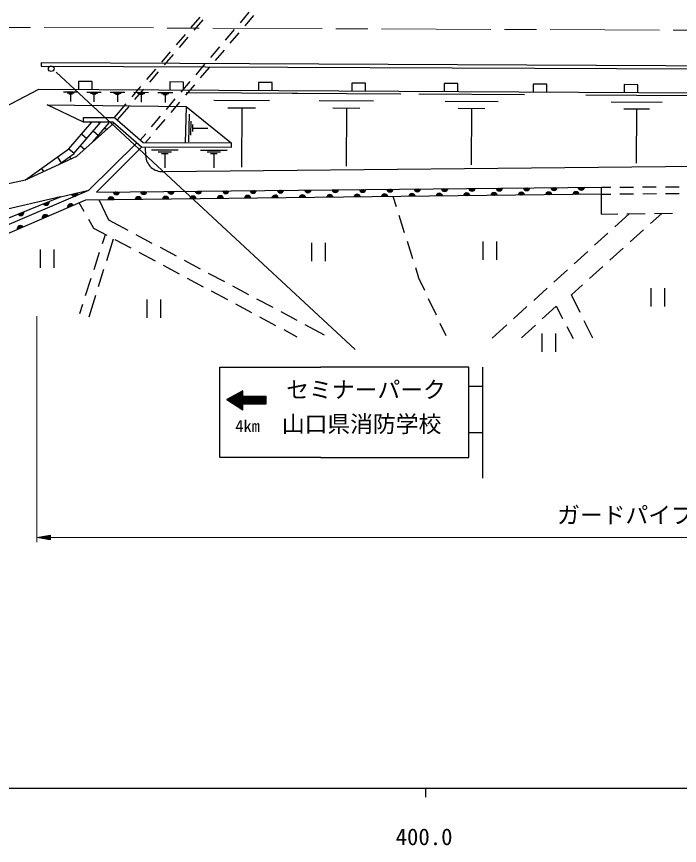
# Model space of a CAD drawing. Units: millimetres, scale not verified. Extents: x 40000 to 680000, y 20000 to 380000.
# Drawn here: x 427152 to 499847, y 198715 to 289641 of the extents above; entities that cross this region are included whole.
import ezdxf
from ezdxf.enums import TextEntityAlignment as Align

# ---------------------------------------------------------------- set-up
doc = ezdxf.new("R2010")
doc.units = ezdxf.units.MM
doc.header["$LTSCALE"] = 1000
doc.linetypes.add('CHAIN', pattern=[18.5, 12, -1.5, 3.5, -1.5])
for name, color, linetype, lineweight in [('M-BGD', 7, 'Continuous', 25), ('M-BMK', 2, 'CHAIN', 13), ('M-STR-HTXT', 7, 'Continuous', 13), ('M-STR-STRC', 7, 'Continuous', 25), ('M-STR-STRD', 7, 'Continuous', 25), ('M-TTL-BAND', 7, 'Continuous', 25)]:
    doc.layers.add(name, color=color, linetype=linetype, lineweight=lineweight)
doc.styles.add('ＭＳ ゴシック', font='')
doc.styles.get('ＭＳ ゴシック').set_extended_font_data('MS Gothic')

msp = doc.modelspace()

# ---------------------------------------------------------------- hatches: boundary and pattern name
at = {"layer": 'M-STR-STRC'}
h = msp.add_hatch(dxfattribs=at)
h.set_pattern_fill('USER', color=256, style=0, pattern_type=2)
h.set_pattern_definition([(137.12185, (421429, 742740), (-54.1302, -58.29559), []), (227.12185, (421429, 742740), (58.29851, -54.13291), [])])
h.paths.add_polyline_path([(451969, 247957), (451963, 248589), (450193, 247634), (451967, 246495), (451971, 247166), (454541, 247163), (454543, 247945)])

# ---------------------------------------------------------------- linework, layer by layer
at = {"layer": 'M-BGD'}
for p, q in [((451700, 288966), (452674, 290107)), ((446310, 288430), (447284, 289571)), ((446626, 288161), (447600, 289302)), ((452210, 288628), (453184, 289769)), ((444688, 286528), (445661, 287669)), ((445004, 286258), (445977, 287400)), ((450077, 287065), (451051, 288206)), ((450587, 286727), (451561, 287868)), ((443065, 284626), (444039, 285767)), ((448454, 285163), (449428, 286304)), ((448964, 284825), (449938, 285966)), ((443381, 284356), (444355, 285498)), ((441443, 282724), (442417, 283865)), ((446831, 283262), (447805, 284403)), ((447341, 282924), (448315, 284065)), ((441759, 282454), (442732, 283596)), ((439821, 280822), (440794, 281963)), ((445208, 281360), (446182, 282501)), ((445718, 281022), (446692, 282163)), ((432308, 281378), (433863, 281369)), ((432696, 281273), (433474, 281268)), ((432890, 281168), (433279, 281165)), ((433084, 281167), (433080, 280337)), ((434851, 281364), (436430, 281355)), ((435245, 281256), (436035, 281252)), ((435442, 281150), (435837, 281147)), ((435639, 281149), (435635, 280306)), ((437418, 281349), (439022, 281340)), ((437818, 281240), (438620, 281235)), ((438018, 281131), (438419, 281129)), ((438219, 281130), (438214, 280275)), ((440009, 281334), (441638, 281324)), ((440137, 280552), (441110, 281693)), ((440416, 281223), (441230, 281218)), ((440619, 281113), (441026, 281111)), ((440823, 281112), (440817, 280243)), ((442626, 281319), (444279, 281309)), ((443038, 281206), (443865, 281201)), ((443244, 281095), (443658, 281092)), ((443451, 281093), (443446, 280212)), ((445750, 281301), (457953, 281230)), ((457362, 281233), (469297, 281164)), ((471251, 281153), (482865, 281086)), ((489568, 281047), (500759, 280982)), ((437900, 278570), (439172, 280061)), ((443585, 279459), (444559, 280600)), ((444095, 279121), (445069, 280262)), ((448796, 280469), (454898, 280434)), ((460341, 280420), (466309, 280386)), ((474150, 280362), (479957, 280328)), ((492362, 280284), (497957, 280252)), ((438216, 278300), (439488, 279791)), ((445742, 279784), (445635, 275805)), ((450317, 279647), (453368, 279629)), ((451842, 279638), (451805, 273130)), ((461829, 279616), (464812, 279599)), ((463320, 279607), (463284, 273242)), ((475597, 279579), (478501, 279562)), ((477049, 279571), (477013, 273376)), ((493756, 279530), (496554, 279514)), ((495155, 279522), (495121, 273554)), ((441962, 277557), (442936, 278698)), ((442472, 277219), (443446, 278360)), ((446054, 275882), (446110, 278940)), ((433443, 274620), (436341, 278021)), ((435518, 275899), (437295, 277983)), ((436121, 278030), (436253, 277917)), ((436824, 277430), (437036, 277250)), ((446272, 276643), (446300, 278172)), ((446483, 277021), (446497, 277786)), ((446490, 277404), (448120, 277404)), ((434287, 276767), (434858, 276281)), ((435555, 277099), (436126, 276612)), ((440718, 276099), (441313, 276796)), ((441275, 275817), (441823, 276459)), ((435061, 270599), (440328, 275776)), ((431786, 273419), (433454, 274610)), ((432893, 275131), (433463, 274644)), ((434161, 275462), (434604, 275085)), ((435905, 270388), (440808, 275278)), ((441317, 274357), (441305, 275317)), ((441938, 275016), (444883, 275007)), ((442674, 274817), (444146, 274813)), ((443041, 274620), (443778, 274618)), ((443409, 274619), (443405, 273048)), ((447306, 275000), (450251, 274992)), ((448041, 274802), (449514, 274797)), ((448409, 274604), (449145, 274602)), ((448777, 274603), (448773, 273032)), ((431624, 274225), (432060, 273614)), ((432934, 274239), (433090, 274022)), ((443229, 272646), (569831, 273885)), ((429874, 272975), (430110, 272644)), ((498309, 270958), (499809, 270965)), ((416119, 262541), (435061, 270599)), ((491298, 270161), (434717, 269518)), ((435905, 270388), (491291, 270926)), ((491291, 270926), (492309, 270931)), ((491291, 267971), (491291, 270926)), ((491298, 270161), (492317, 270171)), ((493309, 270935), (494809, 270942)), ((493317, 270181), (494817, 270196)), ((495809, 270947), (497309, 270954)), ((495817, 270207), (497317, 270222)), ((498317, 270232), (499817, 270247)), ((431978, 269879), (393836, 260971)), ((434717, 269518), (417632, 262111)), ((434575, 268244), (434017, 269215)), ((437261, 267306), (436203, 269535)), ((468809, 268767), (468449, 269901)), ((435632, 266406), (435073, 267377)), ((469714, 265907), (469110, 267814)), ((491291, 267971), (493098, 267991)), ((492752, 266565), (494340, 268006)), ((494098, 268003), (496098, 268026)), ((496662, 266928), (497902, 268047)), ((497098, 268037), (499098, 268060)), ((439388, 266173), (437261, 267306)), ((437080, 265631), (435632, 266406)), ((436570, 264739), (436892, 265732)), ((442036, 264763), (440270, 265703)), ((490530, 264550), (492012, 265893)), ((494434, 264919), (495919, 266258)), ((437035, 262880), (437780, 265257)), ((439726, 264217), (437962, 265160)), ((459487, 264825), (459487, 262825)), ((460987, 264825), (460987, 262825)), ((470620, 263047), (470016, 264954)), ((478285, 264950), (478285, 262950)), ((479785, 264950), (479785, 262950)), ((429733, 264078), (429733, 262078)), ((431233, 264078), (431233, 262078)), ((435647, 261885), (436263, 263787)), ((442372, 262802), (440608, 263745)), ((444684, 263353), (442918, 264293)), ((488308, 262534), (489790, 263878)), ((492206, 262909), (493691, 264249)), ((447331, 261943), (445566, 262883)), ((436139, 260017), (436736, 261926)), ((445017, 261388), (443253, 262331)), ((471281, 260959), (470922, 262094)), ((489979, 260900), (491464, 262239)), ((449979, 260532), (448214, 261472)), ((471921, 259597), (471281, 260959)), ((486086, 260519), (487568, 261862)), ((434724, 259030), (435339, 260933)), ((447663, 259973), (445899, 260916)), ((452627, 259122), (450862, 260062)), ((487996, 259112), (489236, 260230)), ((450309, 258559), (448545, 259502)), ((483864, 258503), (485346, 259847)), ((496710, 259846), (496710, 257846)), ((498210, 259846), (498210, 257846)), ((435095, 256686), (435840, 259063)), ((441435, 258601), (441435, 256601)), ((442935, 258601), (442935, 256601)), ((455275, 257712), (453510, 258652)), ((473196, 256881), (472346, 258691)), ((488945, 257177), (487996, 259112)), ((434095, 257086), (434416, 258079)), ((452954, 257145), (451190, 258088)), ((481642, 256488), (483123, 257831)), ((484806, 256477), (486340, 257873)), ((486340, 257873), (487038, 256537)), ((455600, 255730), (453836, 256673)), ((457923, 256301), (456158, 257242)), ((460932, 254699), (458805, 255831)), ((474261, 254613), (473621, 255976)), ((479313, 254375), (480901, 255816)), ((482533, 254406), (484067, 255803)), ((487500, 255650), (488197, 254314)), ((490333, 254344), (489385, 256279)), ((457931, 254484), (456482, 255259)), ((484758, 254866), (484758, 252866)), ((486258, 254866), (486258, 252866))]:
    msp.add_line(p, q, dxfattribs=at)
for points in [[(435449, 281660), (435454, 282514), (433954, 282523), (433949, 281669)], [(445458, 281602), (445463, 282456), (443963, 282465), (443958, 281611)], [(455184, 281546), (455189, 282400), (453688, 282409), (453683, 281555)], [(465426, 281487), (465431, 282341), (463930, 282349), (463925, 281495)], [(475533, 281428), (475538, 282282), (474037, 282291), (474033, 281437)], [(485295, 281371), (485300, 282226), (483800, 282234), (483795, 281380)], [(495279, 281314), (495284, 282168), (493783, 282176), (493779, 281322)], [(398524, 265402), (429601, 281694), (501969, 281275), (502322, 281273), (543279, 281020), (543643, 281021), (569882, 280815)], [(434477, 278055), (430489, 279969), (445742, 279784), (450684, 275791)], [(398524, 265402), (428124, 271726), (433755, 274330), (437835, 277961)], [(428124, 271726), (432893, 275131), (435388, 278059)], [(414926, 262972), (431978, 269879), (435061, 270599)]]:
    msp.add_lwpolyline(points, dxfattribs=at)
msp.add_lwpolyline([(450684, 275791), (450683, 275291), (440850, 275319), (437713, 278069), (434477, 278055), (434475, 278555), (437900, 278570), (441038, 275818)], close=True, dxfattribs=at)
for centre, radius, start, end in [((443107, 274433), 1792, 182.42758, 273.90952), ((433507, 270291), 354, 201.94328, 4.34846), ((433507, 270291), 283, 204.16732, 2.12442), ((433507, 270291), 212, 207.91365, 358.3781), ((433507, 270291), 142, 215.62538, 350.66637), ((433507, 270291), 100, 225.94304, 340.34871), ((433507, 270291), 100, 225.94304, 340.34871), ((438098, 270464), 354, 189.35375, 351.75892), ((438098, 270464), 283, 191.57778, 349.53489), ((438098, 270464), 212, 195.32411, 345.78856), ((438098, 270464), 142, 203.03584, 338.07683), ((438098, 270464), 100, 213.3535, 327.75917), ((438098, 270464), 100, 213.3535, 327.75917), ((441098, 270493), 354, 189.35375, 351.75892), ((441098, 270493), 283, 191.57778, 349.53489), ((441098, 270493), 212, 195.32411, 345.78856), ((441098, 270493), 142, 203.03584, 338.07683), ((441098, 270493), 100, 213.3535, 327.75917), ((441098, 270493), 100, 213.3535, 327.75917), ((444098, 270522), 354, 189.35375, 351.75892), ((444098, 270522), 283, 191.57778, 349.53489), ((444098, 270522), 212, 195.32411, 345.78856), ((444098, 270522), 142, 203.03584, 338.07683), ((444098, 270522), 100, 213.3535, 327.75917), ((444098, 270522), 100, 213.3535, 327.75917), ((447098, 270551), 354, 189.35375, 351.75892), ((447098, 270551), 283, 191.57778, 349.53489), ((447098, 270551), 212, 195.32411, 345.78856), ((447098, 270551), 142, 203.03584, 338.07683), ((447098, 270551), 100, 213.3535, 327.75917), ((447098, 270551), 100, 213.3535, 327.75917), ((450098, 270580), 354, 189.35375, 351.75892), ((450098, 270580), 283, 191.57778, 349.53489), ((450098, 270580), 212, 195.32411, 345.78856), ((450098, 270580), 142, 203.03584, 338.07683), ((450098, 270580), 100, 213.3535, 327.75917), ((450098, 270580), 100, 213.3535, 327.75917), ((453098, 270610), 354, 189.35375, 351.75892), ((453098, 270610), 283, 191.57778, 349.53489), ((453098, 270610), 212, 195.32411, 345.78856), ((453098, 270610), 142, 203.03584, 338.07683), ((453098, 270610), 100, 213.3535, 327.75917), ((453098, 270610), 100, 213.3535, 327.75917), ((455509, 269700), 354, 9.44794, 171.85312), ((456097, 270639), 354, 189.35375, 351.75892), ((456097, 270639), 283, 191.57778, 349.53489), ((456097, 270639), 212, 195.32411, 345.78856), ((456097, 270639), 142, 203.03584, 338.07683), ((456097, 270639), 100, 213.3535, 327.75917), ((456097, 270639), 100, 213.3535, 327.75917), ((458509, 269734), 354, 9.44794, 171.85312), ((459097, 270668), 354, 189.35375, 351.75892), ((459097, 270668), 283, 191.57778, 349.53489), ((459097, 270668), 212, 195.32411, 345.78856), ((459097, 270668), 142, 203.03584, 338.07683), ((459097, 270668), 100, 213.3535, 327.75917), ((459097, 270668), 100, 213.3535, 327.75917), ((461508, 269768), 354, 9.44794, 171.85312), ((461508, 269768), 283, 11.67198, 169.62908), ((462097, 270697), 354, 189.35375, 351.75892), ((462097, 270697), 283, 191.57778, 349.53489), ((462097, 270697), 212, 195.32411, 345.78856), ((462097, 270697), 142, 203.03584, 338.07683), ((462097, 270697), 100, 213.3535, 327.75917), ((462097, 270697), 100, 213.3535, 327.75917), ((464508, 269802), 354, 9.44794, 171.85312), ((464508, 269802), 283, 11.67198, 169.62908), ((465097, 270726), 354, 189.35375, 351.75892), ((465097, 270726), 283, 191.57778, 349.53489), ((465097, 270726), 212, 195.32411, 345.78856), ((465097, 270726), 142, 203.03584, 338.07683), ((465097, 270726), 100, 213.3535, 327.75917), ((465097, 270726), 100, 213.3535, 327.75917), ((467508, 269836), 354, 9.44794, 171.85312), ((467508, 269836), 283, 11.67198, 169.62908), ((468097, 270755), 354, 189.35375, 351.75892), ((468097, 270755), 283, 191.57778, 349.53489), ((468097, 270755), 212, 195.32411, 345.78856), ((468097, 270755), 142, 203.03584, 338.07683), ((468097, 270755), 100, 213.3535, 327.75917), ((468097, 270755), 100, 213.3535, 327.75917), ((470508, 269871), 354, 9.44794, 171.85312), ((470508, 269871), 283, 11.67198, 169.62908), ((470508, 269871), 212, 15.41831, 165.88276), ((471097, 270784), 354, 189.35375, 351.75892), ((471097, 270784), 283, 191.57778, 349.53489), ((471097, 270784), 212, 195.32411, 345.78856), ((471097, 270784), 142, 203.03584, 338.07683), ((471097, 270784), 100, 213.3535, 327.75917), ((471097, 270784), 100, 213.3535, 327.75917), ((473508, 269905), 354, 9.44794, 171.85312), ((473508, 269905), 283, 11.67198, 169.62908), ((473508, 269905), 212, 15.41831, 165.88276), ((474097, 270813), 354, 189.35375, 351.75892), ((474097, 270813), 283, 191.57778, 349.53489), ((474097, 270813), 212, 195.32411, 345.78856), ((474097, 270813), 142, 203.03584, 338.07683), ((474097, 270813), 100, 213.3535, 327.75917), ((474097, 270813), 100, 213.3535, 327.75917), ((476507, 269939), 354, 9.44794, 171.85312), ((476507, 269939), 283, 11.67198, 169.62908), ((476507, 269939), 212, 15.41831, 165.88276), ((476507, 269939), 142, 23.13004, 158.17103), ((477096, 270843), 354, 189.35375, 351.75892), ((477096, 270843), 283, 191.57778, 349.53489), ((477096, 270843), 212, 195.32411, 345.78856), ((477096, 270843), 142, 203.03584, 338.07683), ((477096, 270843), 100, 213.3535, 327.75917), ((477096, 270843), 100, 213.3535, 327.75917), ((479507, 269973), 354, 9.44794, 171.85312), ((479507, 269973), 283, 11.67198, 169.62908), ((479507, 269973), 212, 15.41831, 165.88276), ((479507, 269973), 142, 23.13004, 158.17103), ((479507, 269973), 100, 33.4477, 147.85337), ((479507, 269973), 100, 33.4477, 147.85337), ((480096, 270872), 354, 189.35375, 351.75892), ((480096, 270872), 283, 191.57778, 349.53489), ((480096, 270872), 212, 195.32411, 345.78856), ((480096, 270872), 142, 203.03584, 338.07683), ((480096, 270872), 100, 213.3535, 327.75917), ((480096, 270872), 100, 213.3535, 327.75917), ((482507, 270007), 354, 9.44794, 171.85312), ((482507, 270007), 283, 11.67198, 169.62908), ((482507, 270007), 212, 15.41831, 165.88276), ((482507, 270007), 142, 23.13004, 158.17103), ((482507, 270007), 100, 33.4477, 147.85337), ((482507, 270007), 100, 33.4477, 147.85337), ((483096, 270901), 354, 189.35375, 351.75892), ((483096, 270901), 283, 191.57778, 349.53489), ((483096, 270901), 212, 195.32411, 345.78856), ((483096, 270901), 142, 203.03584, 338.07683), ((483096, 270901), 100, 213.3535, 327.75917), ((483096, 270901), 100, 213.3535, 327.75917), ((485507, 270041), 354, 9.44794, 171.85312), ((485507, 270041), 283, 11.67198, 169.62908), ((485507, 270041), 212, 15.41831, 165.88276), ((485507, 270041), 142, 23.13004, 158.17103), ((485507, 270041), 100, 33.4477, 147.85337), ((485507, 270041), 100, 33.4477, 147.85337), ((486096, 270930), 354, 189.35375, 351.75892), ((486096, 270930), 283, 191.57778, 349.53489), ((486096, 270930), 212, 195.32411, 345.78856), ((486096, 270930), 142, 203.03584, 338.07683), ((486096, 270930), 100, 213.3535, 327.75917), ((486096, 270930), 100, 213.3535, 327.75917), ((488507, 270075), 354, 9.44794, 171.85312), ((488507, 270075), 283, 11.67198, 169.62908), ((488507, 270075), 212, 15.41831, 165.88276), ((488507, 270075), 142, 23.13004, 158.17103), ((488507, 270075), 100, 33.4477, 147.85337), ((488507, 270075), 100, 33.4477, 147.85337), ((489096, 270959), 354, 189.35375, 351.75892), ((489096, 270959), 283, 191.57778, 349.53489), ((489096, 270959), 212, 195.32411, 345.78856), ((489096, 270959), 142, 203.03584, 338.07683), ((489096, 270959), 100, 213.3535, 327.75917), ((489096, 270959), 100, 213.3535, 327.75917), ((430383, 269291), 354, 210.84567, 13.25085), ((430383, 269291), 283, 213.06971, 11.02681), ((430383, 269291), 212, 216.81604, 7.28049), ((430383, 269291), 142, 224.52777, 359.56876), ((430383, 269291), 100, 234.84543, 349.2511), ((430383, 269291), 100, 234.84543, 349.2511), ((437510, 269496), 354, 9.44794, 171.85312), ((437510, 269496), 283, 11.67198, 169.62908), ((437510, 269496), 212, 15.41831, 165.88276), ((437510, 269496), 142, 23.13004, 158.17103), ((437510, 269496), 100, 33.4477, 147.85337), ((437510, 269496), 100, 33.4477, 147.85337), ((440510, 269530), 354, 9.44794, 171.85312), ((440510, 269530), 283, 11.67198, 169.62908), ((440510, 269530), 212, 15.41831, 165.88276), ((440510, 269530), 142, 23.13004, 158.17103), ((440510, 269530), 100, 33.4477, 147.85337), ((440510, 269530), 100, 33.4477, 147.85337), ((443510, 269564), 354, 9.44794, 171.85312), ((443510, 269564), 283, 11.67198, 169.62908), ((443510, 269564), 212, 15.41831, 165.88276), ((443510, 269564), 142, 23.13004, 158.17103), ((443510, 269564), 100, 33.4477, 147.85337), ((443510, 269564), 100, 33.4477, 147.85337), ((446509, 269598), 354, 9.44794, 171.85312), ((446509, 269598), 283, 11.67198, 169.62908), ((446509, 269598), 212, 15.41831, 165.88276), ((446509, 269598), 142, 23.13004, 158.17103), ((446509, 269598), 100, 33.4477, 147.85337), ((446509, 269598), 100, 33.4477, 147.85337), ((449509, 269632), 354, 9.44794, 171.85312), ((449509, 269632), 283, 11.67198, 169.62908), ((449509, 269632), 212, 15.41831, 165.88276), ((449509, 269632), 142, 23.13004, 158.17103), ((449509, 269632), 100, 33.4477, 147.85337), ((449509, 269632), 100, 33.4477, 147.85337), ((452509, 269666), 354, 9.44794, 171.85312), ((452509, 269666), 283, 11.67198, 169.62908), ((452509, 269666), 212, 15.41831, 165.88276), ((452509, 269666), 142, 23.13004, 158.17103), ((452509, 269666), 100, 33.4477, 147.85337), ((452509, 269666), 100, 33.4477, 147.85337), ((455509, 269700), 283, 11.67198, 169.62908), ((455509, 269700), 212, 15.41831, 165.88276), ((455509, 269700), 142, 23.13004, 158.17103), ((455509, 269700), 100, 33.4477, 147.85337), ((455509, 269700), 100, 33.4477, 147.85337), ((458509, 269734), 283, 11.67198, 169.62908), ((458509, 269734), 212, 15.41831, 165.88276), ((458509, 269734), 142, 23.13004, 158.17103), ((458509, 269734), 100, 33.4477, 147.85337), ((458509, 269734), 100, 33.4477, 147.85337), ((461508, 269768), 212, 15.41831, 165.88276), ((461508, 269768), 142, 23.13004, 158.17103), ((461508, 269768), 100, 33.4477, 147.85337), ((461508, 269768), 100, 33.4477, 147.85337), ((464508, 269802), 212, 15.41831, 165.88276), ((464508, 269802), 142, 23.13004, 158.17103), ((464508, 269802), 100, 33.4477, 147.85337), ((464508, 269802), 100, 33.4477, 147.85337), ((467508, 269836), 212, 15.41831, 165.88276), ((467508, 269836), 142, 23.13004, 158.17103), ((467508, 269836), 100, 33.4477, 147.85337), ((467508, 269836), 100, 33.4477, 147.85337), ((470508, 269871), 142, 23.13004, 158.17103), ((470508, 269871), 100, 33.4477, 147.85337), ((470508, 269871), 100, 33.4477, 147.85337), ((473508, 269905), 142, 23.13004, 158.17103), ((473508, 269905), 100, 33.4477, 147.85337), ((473508, 269905), 100, 33.4477, 147.85337), ((476507, 269939), 100, 33.4477, 147.85337), ((476507, 269939), 100, 33.4477, 147.85337), ((427602, 268165), 354, 210.84567, 13.25085), ((433077, 268748), 354, 32.23466, 194.63983), ((433077, 268748), 283, 34.45869, 192.4158), ((433077, 268748), 212, 38.20502, 188.66947), ((433077, 268748), 142, 45.91675, 180.95774), ((433077, 268748), 100, 56.23441, 170.64008), ((433077, 268748), 100, 56.23441, 170.64008), ((427602, 268165), 283, 213.06971, 11.02681), ((427602, 268165), 212, 216.81604, 7.28049), ((427602, 268165), 142, 224.52777, 359.56876), ((427602, 268165), 100, 234.84543, 349.2511), ((427602, 268165), 100, 234.84543, 349.2511), ((430325, 267555), 354, 32.23466, 194.63983), ((430325, 267555), 283, 34.45869, 192.4158), ((430325, 267555), 212, 38.20502, 188.66947), ((430325, 267555), 142, 45.91675, 180.95774), ((430325, 267555), 100, 56.23441, 170.64008), ((430325, 267555), 100, 56.23441, 170.64008), ((427572, 266362), 354, 32.23466, 194.63983), ((427572, 266362), 283, 34.45869, 192.4158), ((427572, 266362), 212, 38.20502, 188.66947), ((427572, 266362), 142, 45.91675, 180.95774), ((427572, 266362), 100, 56.23441, 170.64008), ((427572, 266362), 100, 56.23441, 170.64008)]:
    msp.add_arc(centre, radius, start, end, dxfattribs=at)
at = {"layer": 'M-BMK'}
msp.add_line((411666, 288514), (505134, 288136), dxfattribs=at)
at = {"layer": 'M-STR-HTXT'}
for p, q in [((429386, 256789), (429386, 231990)), ((429386, 232490), (430886, 232740)), ((429386, 232490), (430886, 232240)), ((429386, 232490), (430886, 232490)), ((430886, 232540), (429686, 232540)), ((430886, 232440), (429686, 232440)), ((429986, 232590), (430886, 232590)), ((429986, 232390), (430886, 232390)), ((430886, 232640), (430286, 232640)), ((430886, 232340), (430286, 232340)), ((430586, 232690), (430886, 232690)), ((430586, 232290), (430886, 232290)), ((430886, 232240), (430886, 232740)), ((430886, 232490), (568024, 232490))]:
    msp.add_line(p, q, dxfattribs=at)
at = {"layer": 'M-STR-STRC'}
for p, q in [((464276, 253107), (431499, 283540)), ((478267, 251190), (478267, 239007)), ((478267, 249053), (476756, 249053)), ((478267, 243985), (476756, 243985))]:
    msp.add_line(p, q, dxfattribs=at)
for points in [[(460505, 241275), (449432, 241275), (449432, 251190), (460505, 251190)], [(460505, 241275), (476756, 241275), (476756, 251190), (460505, 251190)]]:
    msp.add_lwpolyline(points, dxfattribs=at)
msp.add_lwpolyline([(451969, 247957), (451963, 248589), (450193, 247634), (451967, 246495), (451971, 247166), (454541, 247163), (454543, 247945)], close=True, dxfattribs=at)
msp.add_circle((430952, 283919), 305, dxfattribs=at)
at = {"layer": 'M-STR-STRD'}
for p, q in [((429865, 284585), (429863, 284216)), ((429863, 284216), (505976, 283877))]:
    msp.add_line(p, q, dxfattribs=at)
msp.add_lwpolyline([(429865, 284585), (505977, 284246), (569906, 284005)], dxfattribs=at)
at = {"layer": 'M-TTL-BAND'}
for p, q in [((40000, 205000), (579000, 205000)), ((472000, 205000), (472000, 204000))]:
    msp.add_line(p, q, dxfattribs=at)

# ---------------------------------------------------------------- texts
at = {"layer": 'M-STR-HTXT', "style": 'ＭＳ ゴシック'}
msp.add_text('ガードパイプ  L=141.0', height=1833, dxfattribs=at).set_placement((499540, 233490), align=Align.BOTTOM_CENTER)
at = {"layer": 'M-STR-STRC', "style": 'ＭＳ ゴシック'}
for s, height, p in [('セミナーパーク', 1833, (465476, 247245)), ('山口県消防学校', 1833, (464986, 243482)), ('4km', 1320, (452486, 243661))]:
    msp.add_text(s, height=height, dxfattribs=at).set_placement(p, align=Align.BOTTOM_CENTER)
at = {"layer": 'M-TTL-BAND', "style": 'ＭＳ ゴシック'}
msp.add_text('400.0', height=1833, dxfattribs=at).set_placement((471844, 198195), align=Align.BOTTOM_CENTER)

doc.saveas('drawing.dxf')
